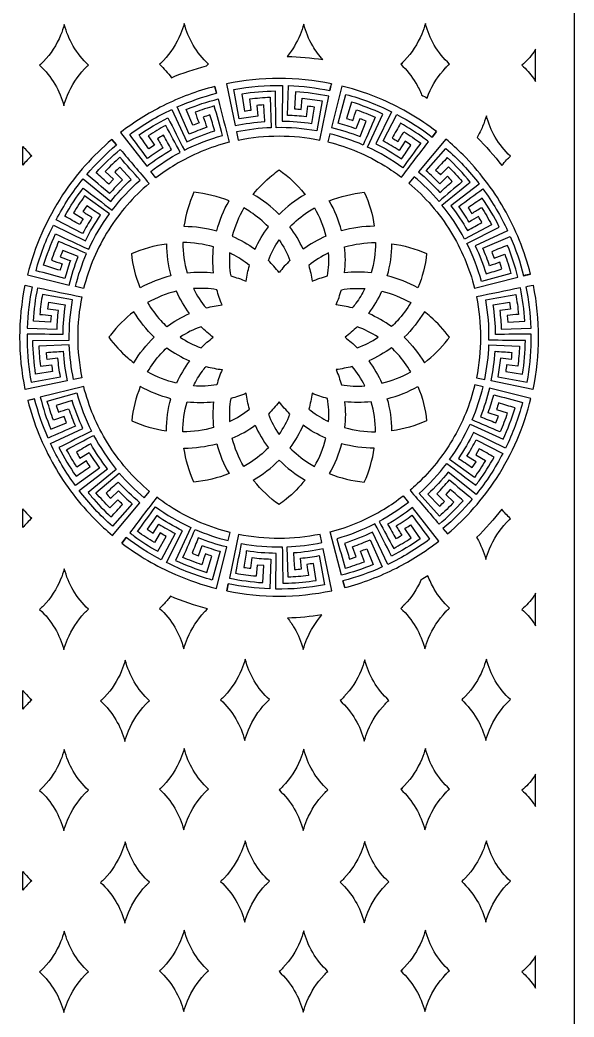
# Model space of a CAD drawing. Header units: millimetres. Extents: x -165 to 825, y -1000 to 1000.
# Drawn here: x 185 to 495, y -381 to 178 of the extents above; entities that cross this region are included whole.
import ezdxf

# ---------------------------------------------------------------- set-up
doc = ezdxf.new("R2010")
doc.units = ezdxf.units.MM
doc.layers.add('Default', color=70, linetype='Continuous')

msp = doc.modelspace()

# ---------------------------------------------------------------- linework, layer by layer
at = {"layer": 'Default'}
msp.add_line((495, 1000), (495, -1000), dxfattribs=at)
for points in [[(209.82, 175.15, -0.03084), (207.75, 169.2, -0.089691), (198.2, 154.41, -0.002455), (198.18, 154.4, -0.022749), (196.02, 152.33, -0.073961), (204.54, 141.74, -0.000219), (204.54, 141.74, -0.068795), (209.55, 129.63, -0.03084), (211.62, 135.57, -0.089691), (221.18, 150.37, -0.002455), (221.19, 150.38, -0.022749), (223.35, 152.45, -0.073961), (214.83, 163.03, -0.000219), (214.83, 163.04, -0.068795)], [(269.69, 145.35, -0.033014), (289.35, 152.03, -0.01124), (290.44, 153.03, -0.073961), (281.92, 163.61, -0.000219), (281.92, 163.61, -0.068795), (276.91, 175.73, -0.03084), (274.84, 169.78, -0.089691), (265.28, 154.99, -0.002455), (265.27, 154.98, -0.022749), (263.11, 152.91, -0.054437)], [(334.53, 157.33, -0.031855), (354.48, 155.48, -0.052106), (348.79, 163.22, -0.000219), (348.79, 163.22, -0.068795), (343.79, 175.33, -0.03084), (341.72, 169.39, -0.071279)], [(409.74, 135.74, -0.005569), (412.74, 133.93, -0.011686), (413.61, 136.15, -0.089691), (423.17, 150.94, -0.002455), (423.18, 150.96, -0.022749), (425.35, 153.03, -0.073961), (416.83, 163.61, -0.000219), (416.83, 163.61, -0.068795), (411.82, 175.73, -0.03084), (409.75, 169.78, -0.089691), (400.19, 154.99, -0.002455), (400.18, 154.98, -0.022749), (398.01, 152.91, -0.073961), (406.53, 142.32, -0.000219), (406.53, 142.32, -0.038292)], [(473.5, 143.22), (473.5, 161.34, -0.011738), (472.43, 159.72, -0.062432), (465.84, 152.35, -0.056451), (472.29, 145.04, -0.000196), (472.29, 145.04, -0.012211)], [(294.03, 140.45), (295.04, 136.63, -0.003305), (294.06, 140.46, 0.053242), (265.07, 129.63, 0.048715), (241.33, 114.72), (255.96, 95.79, -0.036198), (269.86, 105.12, -0.000776), (265.24, 113.18, 0.015163), (261.87, 111.19, -0.011746), (265.03, 106.05, 0.017024), (256.32, 100.15, 0.003261), (246.42, 113.58, -0.051383), (269.94, 127.59), (278.44, 109.53, -0.036124), (294.03, 115.63, -0.001753), (291.27, 124.5, 0.009322), (287.54, 123.29, -0.008204), (289.51, 117.59, 0.017618), (279.73, 113.72), (272.98, 128.97, -0.043916), (295.04, 136.62)], [(359.21, 142.03, 0.002483), (358.45, 138.17, -0.010213), (359.24, 142.03, 0.102239), (300.56, 141.97), (305.43, 118.54, -0.03619), (322.01, 120.85, -0.002051), (321.39, 130.11, 0.011958), (317.48, 129.8), (318.07, 123.8, 0.018493), (307.66, 122.31, 0.001093), (304.64, 138.72, -0.051861), (331.93, 141.02), (331.66, 121.06, -0.036169), (348.35, 119.72, -0.003758), (349.74, 128.91, 0.011645), (345.86, 129.45, -0.010409), (345.14, 123.46, 0.018672), (334.65, 124.26), (335.26, 140.93, -0.04389), (358.44, 138.14)], [(417.98, 115.3), (415.61, 112.13), (418.01, 115.28, 0.060334), (388.03, 132.9, 0.041669), (365.12, 140.69), (359.34, 117.47, -0.036065), (375.27, 112.35), (378.73, 120.97, 0.014071), (375.08, 122.39), (373, 116.72, 0.018387), (362.97, 119.9), (367.38, 135.99, -0.051758), (392.96, 126.22), (384.05, 108.36, -0.03604), (398.51, 99.91, -0.003427), (403.75, 107.58, 0.022046), (400.49, 109.75), (397.24, 104.67, 0.019775), (388.14, 109.94), (395.92, 124.7, -0.043836), (415.6, 112.13)], [(357.79, 134.95, 0.035163), (339.18, 137.46), (338.55, 127.91, -0.006684), (342.34, 127.6), (342.93, 133.9, -0.020364), (354.15, 132.37), (351.09, 115.55, 0.049962), (328.25, 117.38, -0.001925), (327.93, 137.75, 0.035145), (309.22, 136.18), (310.67, 126.72, -0.006451), (314.44, 127.23, -0.001889), (313.66, 133.52, -0.020351), (324.94, 134.45), (325.59, 117.37, 0.042761), (306.17, 114.96), (307.12, 110.4, -0.102263), (352.75, 110.43)], [(267.78, 122.91, 0.000532), (276.98, 104.75, -0.047242), (298.33, 113.09, 0.002257), (293.71, 129.54, 0.020087), (282.96, 126.01, 0.008152), (285.18, 120.08, 0.006288), (281.64, 118.71), (278.02, 127.57, -0.03517), (295.85, 133.46, 0.000672), (302.06, 109.23, 0.073095), (271.81, 96.57, 0.029081), (261.06, 89.2), (258.2, 92.89, -0.042422), (274.6, 103.56, 0.004458), (266.54, 118.63, 0.019255), (256.8, 112.85), (260.26, 107.55), (257.1, 105.44, -0.005045), (251.65, 113.31, -0.035038)], [(411.13, 111.4, 0.029395), (397.95, 119.87, 0.003693), (393.24, 111.54, -0.012668), (396.51, 109.61, -0.005351), (399.79, 115.03, -0.019949), (409.22, 108.78, -0.001601), (399.17, 94.97, 0.049386), (379.39, 106.53), (387.95, 125.01, 0.035128), (370.41, 131.72), (367.61, 122.56, -0.006371), (371.22, 121.39, -0.004443), (373.25, 127.39, -0.019969), (383.81, 123.33, -0.001974), (376.99, 107.67, 0.042683), (358.45, 113.92), (357.32, 109.38, -0.077332), (389.23, 95.93, -0.02491), (398.42, 89.6, -0.002788), (413.62, 109.53, 0.005658)], [(440.73, 111.91, -0.033324), (454.62, 96.22, -0.02065), (457.29, 99.32, -0.002455), (457.3, 99.33, -0.022749), (459.47, 101.4, -0.073961), (450.94, 111.98, -0.000219), (450.94, 111.99, -0.068795), (445.94, 124.1, -0.03084), (443.87, 118.15, -0.035314)], [(186.64, 106.91, 0.010749), (187.68, 105.65, 0.038104), (191.6, 101.69, 0.044601), (186.64, 96.4)], [(236.42, 110.76), (238.98, 107.73), (236.39, 110.73, 0.071733), (208.88, 79.74, 0.084867), (189.28, 35.01), (212.5, 29.23, -0.036055), (217.61, 45.17), (208.99, 48.63, 0.00604), (207.58, 44.97, -0.003062), (213.24, 42.9, 0.018513), (210.07, 32.87, 0.000501), (193.97, 37.27, -0.051401), (203.73, 62.85), (221.61, 53.95, -0.036456), (230.05, 68.4, -0.005333), (222.38, 73.65), (220.21, 70.38, -0.003068), (225.29, 67.13, 0.016967), (220.02, 58.03), (205.26, 65.81, -0.051318), (220.32, 88.67), (235.85, 76.12, -0.035991), (247.22, 88.4), (240.86, 95.18, 0.023026), (238.04, 92.46, -0.009251), (242.29, 88.19, 0.017643), (235.18, 80.44, 0.001344), (222.45, 91.23, -0.043323), (238.98, 107.72)], [(470.63, 35.41, 0.013634), (466.79, 34.42, -0.005783), (470.64, 35.38, 0.068444), (455.77, 72.13, 0.065191), (432.91, 102.13, 0.022359), (423.29, 111), (407.9, 92.68, -0.035818), (419.96, 81.09, -0.001942), (426.86, 87.31, 0.02544), (424.2, 90.19), (419.85, 86.01, 0.020005), (412.24, 93.27), (423.26, 105.79, -0.051853), (441.95, 85.79), (426.11, 73.64, -0.035833), (435.38, 59.71, -0.002608), (443.46, 64.3, 0.019991), (441.48, 67.68, -0.003566), (436.33, 64.54, 0.019381), (430.47, 73.27, 0.001609), (443.94, 83.12, -0.051939), (457.86, 59.54), (439.77, 51.11, -0.035928), (445.81, 35.51, -0.002101), (454.69, 38.24), (453.49, 41.97, -0.001979), (447.78, 40.02, 0.019689), (443.94, 49.81), (459.23, 56.51, -0.043825), (466.79, 34.41)], [(220.62, 27.21), (216.05, 28.35, -0.042239), (222.3, 46.88, 0.000765), (206.63, 53.7, 0.018721), (202.57, 43.14, 0.000845), (208.57, 41.12, 0.006956), (207.4, 37.5, -0.003008), (198.24, 40.3, -0.035121), (204.95, 57.84, 0.001228), (223.44, 49.28, -0.049299), (235, 69.07), (221.17, 79.11, 0.019243), (214.92, 69.68), (220.35, 66.4, 0.00959), (218.42, 63.13, -0.002117), (210.08, 67.84, -0.03512), (220.42, 83.51, 0.002143), (236.61, 71.18, -0.047305), (252.19, 87.98, 0.002538), (240.86, 100.78, 0.019515), (232.72, 92.92), (237.31, 88.55), (234.72, 85.77, -0.004304), (227.6, 92.17, -0.03518), (241.09, 105.23, 0.000438), (257.24, 86.12, 0.076739), (234.67, 60.19, 0.080108)], [(436.91, 86.9, 0.035144), (424.1, 100.62, 0.006765), (417.57, 93.63, -0.017054), (420.3, 90.99), (424.75, 95.49, -0.020454), (432.46, 87.2, -0.001595), (419.45, 76.12, 0.042384), (405.54, 89.88), (402.55, 86.32, -0.080024), (425.97, 59.22, -0.076828), (439.36, 27.51), (463.62, 33.62, 0.035108), (457.81, 51.47, 0.001303), (448.93, 47.89, -0.004637), (450.29, 44.34, -0.002182), (456.23, 46.54, -0.020459), (459.72, 35.77), (443.24, 31.23, 0.049686), (434.97, 52.59), (453.19, 61.72, 0.03538), (443.65, 77.89, 0.002624), (435.75, 72.47, -0.006949), (437.85, 69.3, 0.003283), (443.17, 72.74, -0.019224), (448.91, 62.98), (433.8, 54.98, 0.04638), (421.12, 74.06, -0.001258)], [(330, 68.83, 0.064755), (315.48, 79.99, -0.052967), (325.95, 90.63, 0), (325.95, 90.63), (325.95, 90.63, 0), (325.95, 90.63, -0.017906), (330.01, 93.73, -0.069096), (344.08, 80.54, 0), (344.08, 80.54), (344.08, 80.54, 0), (344.08, 80.54, -0.002501), (344.52, 80, 0.066253)], [(295.06, 59.62, -0.065964), (301.96, 76.41, 0.069726), (282.36, 81.17, 0.071684), (276.77, 62.15, -0.06573)], [(364.95, 59.62, 0.065367), (358.03, 76.41, -0.069615), (377.64, 81.17, -0.071702), (383.23, 62.14, 0.064793)], [(316.6, 49.28, -0.057364), (323.98, 61.86, 0.053248), (313.99, 70.14, 0), (313.99, 70.14), (313.99, 70.14, 0), (313.99, 70.14, 0.017624), (310.29, 72.42, 0.072773), (303.8, 56.57, -0.056891)], [(343.4, 49.28, 0.057376), (336.02, 61.86, -0.053148), (346.04, 70.16, 0), (346.04, 70.16), (346.04, 70.16, 0), (346.04, 70.16, -0.017422), (349.71, 72.42, -0.072779), (356.21, 56.57, 0.056164)], [(252.33, 27.61, -0.071287), (247.5, 46.86, -0.070635), (266.91, 52.38, 0.066795), (269.46, 34.44, 0.064365)], [(293.36, 36.1, -0.057925), (293.36, 50.6, 0.069454), (276.1, 53.01, 0.072648), (278.55, 36.1, -0.056237)], [(330.01, 36.24, 0.033355), (323.98, 43.01, -0.061087), (330, 54.5, -0.060819), (336.02, 43.01, 0.033246)], [(366.64, 36.1, 0.058301), (366.64, 50.6, -0.069457), (383.9, 53.01, -0.072926), (381.46, 36.1, 0.056759)], [(407.67, 27.61, 0.064207), (390.54, 34.44, 0.066846), (393.09, 52.38, -0.070735), (412.5, 46.86, -0.071233)], [(311.59, 31.4, -0.03413), (313.39, 40.2, 0.052649), (303.6, 46.57, 0), (303.6, 46.57), (303.6, 46.57, 0), (303.6, 46.57, 0.006507), (302.29, 47.21, 0.06071), (302.93, 34.31, -0.032578)], [(348.4, 31.4, -0.033654), (357.08, 34.32, 0.060253), (357.71, 47.21, 0.058569), (346.61, 40.2, -0.033133)], [(211.4, -24.38), (187.96, -29.2, -0.101132), (187.94, 29.12), (191.82, 28.32, 0.043842), (189.05, 5.14), (205.72, 4.54, -0.016296), (206.52, 15.03, 0.002818), (200.53, 15.75), (201.07, 19.63, 0.00192), (210.25, 18.24, 0.036544), (208.93, 1.55, -0.002036), (188.99, 1.8, 0.019935), (189, -1.96), (188.96, -1.97, 0.044059), (191.23, -25.2), (207.64, -22.21, -0.017517), (206.17, -11.8), (200.17, -12.38, -0.020217), (199.86, -8.48, 0.001767), (209.13, -7.86, 0.03645), (211.41, -24.44)], [(448.59, -24.44, 0.035617), (450.87, -7.86, 0.001786), (460.14, -8.48, -0.019449), (459.83, -12.38), (453.83, -11.8, -0.017133), (452.36, -22.21, -0.003445), (468.77, -25.2, 0.044136), (471.04, -1.97), (471, -1.96, 0.018132), (471.01, 1.8, -0.001793), (451.08, 1.55, 0.035646), (449.75, 18.24), (458.93, 19.63), (459.47, 15.75, 0.002945), (453.48, 15.03, -0.017171), (454.28, 4.54), (470.95, 5.14, 0.044097), (468.18, 28.32, -0.044343), (472.06, 29.12, -0.101129), (472.04, -29.2), (448.6, -24.38)], [(192.28, -1.92), (212.6, -1.62, -0.049316), (214.43, 20.98), (197.61, 24.03, 0.0216), (196.08, 12.82, 0.002653), (202.38, 12.22), (202.07, 8.44), (192.52, 9.06, -0.03503), (195.02, 27.67, 0.001009), (219.59, 22.64, 0.101493), (219.63, -22.69), (214.98, -23.65, -0.042504), (212.61, -4.29), (195.53, -4.92, 0.020063), (196.44, -16.2, -0.001641), (202.73, -15.43, 0.00614), (203.24, -19.19), (193.77, -20.63, -0.035251), (192.23, -1.92)], [(279.9, 13.23, -0.056902), (272.55, 25.78, 0.070898), (256.39, 19.38, 0.053022), (263.77, 9.33, 0), (263.77, 9.33), (263.77, 9.33, 0), (263.77, 9.33, 0.019966), (267.11, 5.95, -0.056104)], [(298.09, 18.14, -0.033447), (295.17, 26.62, 0.058247), (282.03, 27.25, 0.059387), (289.11, 16.4, -0.031976)], [(361.91, 18.14, 0.033446), (364.83, 26.62, -0.058291), (377.98, 27.25, -0.044625), (372.97, 19.04, 0), (372.97, 19.04), (372.97, 19.04, 0), (372.97, 19.04, -0.015431), (370.89, 16.4, 0.032044)], [(380.1, 13.23, 0.057235), (387.45, 25.78, -0.070759), (403.6, 19.39, -0.052706), (396.15, 9.27, 0), (396.15, 9.27), (396.15, 9.27, 0), (396.15, 9.27, -0.019298), (392.88, 5.95, 0.055754)], [(467.72, -1.92, -0.000747), (447.4, -1.62, 0.049673), (445.58, 20.98, -0.00097), (462.4, 24.03, -0.021852), (463.93, 12.82, -0.001945), (457.62, 12.22), (457.93, 8.44), (467.48, 9.06, 0.035224), (464.98, 27.67, -0.00121), (440.41, 22.64, -0.101493), (440.37, -22.69), (445.02, -23.64, 0.042778), (447.39, -4.29), (464.47, -4.92, -0.01792), (463.56, -16.2), (457.27, -15.43, -0.005773), (456.76, -19.19), (466.23, -20.63, 0.035156), (467.77, -1.92)], [(260.05, 0.01, -0.065199), (248.73, 14.31, 0.065237), (235.66, 1.22, 0), (235.66, 1.22), (235.66, 1.22, 0), (235.66, 1.22, 0.005338), (234.75, 0, 0.055677), (245.27, -11.49, 0), (245.27, -11.49), (245.27, -11.49, 0), (245.27, -11.49, 0.015732), (248.72, -14.31, -0.065921)], [(399.95, 0, -0.064961), (411.27, -14.31, 0.065318), (424.32, -1.24, 0), (424.32, -1.24), (424.32, -1.24, 0), (424.32, -1.24, 0.005487), (425.25, 0.01, 0.055609), (414.7, 11.51, 0), (414.7, 11.51), (414.7, 11.51, 0), (414.7, 11.51, 0.015573), (411.28, 14.31, -0.06614)], [(293.14, 0, -0.033946), (286.29, 5.92, 0.059149), (274.61, 0.01, 0.059076), (286.29, -5.91, -0.032998)], [(366.86, 0, -0.033104), (373.71, -5.91, 0.059534), (385.39, 0, 0.05833), (373.71, 5.92, -0.033834)], [(279.9, -13.23, 0.057442), (272.55, -25.78, -0.07087), (256.4, -19.39, -0.052613), (263.87, -9.24, 0), (263.87, -9.24), (263.87, -9.24, 0), (263.87, -9.24, -0.019113), (267.12, -5.94, 0.05606)], [(380.1, -13.23, -0.056942), (387.45, -25.78, 0.070548), (403.61, -19.38, 0.053028), (396.24, -9.33, 0), (396.24, -9.33), (396.24, -9.33, 0), (396.24, -9.33, 0.020013), (392.89, -5.94, -0.056427)], [(298.1, -18.13, 0.033147), (295.17, -26.62, -0.058261), (282.03, -27.25, -0.04448), (287.06, -18.99, 0), (287.06, -18.99), (287.06, -18.99, 0), (287.06, -18.99, -0.01508), (289.11, -16.39, 0.032621)], [(361.91, -18.14, -0.03314), (364.83, -26.62, 0.058266), (377.97, -27.25, 0.05912), (370.89, -16.39, -0.032915)], [(225.08, -89.3, 0.029896), (235.9, -100.62, 0.007958), (242.43, -93.63, -0.019238), (239.7, -90.99, -0.003747), (235.25, -95.49, -0.020844), (227.53, -87.2), (240.55, -76.13, 0.042873), (254.46, -89.88), (257.45, -86.32, -0.080022), (234.02, -59.22, -0.07683), (220.64, -27.51), (196.38, -33.62, 0.035065), (202.19, -51.47), (211.07, -47.89), (209.71, -44.34), (203.77, -46.54, -0.020151), (200.28, -35.77), (216.76, -31.23, 0.04965), (225.03, -52.59, -0.001889), (206.81, -61.72, 0.03515), (216.35, -77.89, 0.005085), (224.25, -72.47, -0.020715), (222.15, -69.31), (216.83, -72.74, -0.018754), (211.09, -62.98, -0.003368), (226.19, -54.98, 0.046348), (238.88, -74.06), (223.08, -86.9, 0.005222)], [(252.33, -27.61, 0.071286), (247.5, -46.86, 0.070621), (266.91, -52.38, -0.066831), (269.46, -34.44, -0.064367)], [(407.67, -27.61, -0.071723), (412.5, -46.86, -0.070612), (393.09, -52.38, 0.066834), (390.54, -34.44, 0.064374)], [(441.89, -80.39, 0.029468), (450.29, -67.17, 0.004588), (441.93, -62.51), (440.02, -65.79), (445.46, -69.04, -0.020644), (439.26, -78.51), (425.38, -68.54, 0.049724), (436.83, -48.69), (455.37, -57.14, 0.03499), (461.97, -39.57, 0.005044), (452.8, -36.82, -0.016325), (451.65, -40.44), (457.66, -42.43, -0.023228), (453.67, -53.02, -0.003195), (437.95, -46.29, 0.042952), (444.1, -27.72), (439.53, -26.61, -0.07429), (426.94, -57.5, -0.070138), (407.26, -82.09, -0.011918), (403.23, -85.71, -0.000538), (419.5, -104.74, 0.035212), (432.91, -91.59, 0.002981), (425.75, -85.23), (423.18, -88.03), (427.79, -92.37, -0.019819), (419.69, -100.28), (408.29, -87.55, 0.04752), (423.78, -70.66, -0.001537), (440.04, -82.9, 0.00571)], [(311.6, -31.4, -0.033982), (302.93, -34.31, 0.060637), (302.29, -47.21, 0.058573), (313.39, -40.2, -0.033193)], [(348.41, -31.4, -0.034137), (346.61, -40.2, 0.052646), (356.4, -46.57, 0), (356.4, -46.57), (356.4, -46.57, 0), (356.4, -46.57, 0.006498), (357.71, -47.21, 0.060186), (357.08, -34.3, -0.033181)], [(424.22, -110.21, 0.071787), (451.58, -79.04, 0.084834), (470.91, -34.23), (447.66, -28.58, -0.036449), (442.63, -44.55, -0.00524), (451.28, -47.96, 0.020249), (452.67, -44.29), (446.99, -42.25, 0.018102), (450.11, -32.21, 0.00115), (466.23, -36.52, -0.051203), (456.61, -62.15), (438.69, -53.35, -0.035577), (430.33, -67.85, -0.007287), (438.03, -73.05), (440.18, -69.77), (435.08, -66.55, 0.018309), (440.3, -57.42), (455.11, -65.11, -0.051274), (440.17, -88.06), (424.57, -75.59, -0.036468), (413.27, -87.94), (419.66, -94.68, 0.028068), (422.47, -91.95), (418.19, -87.7, 0.017833), (425.26, -79.91, -0.002609), (438.05, -90.63, -0.04362), (421.62, -107.22)], [(189.37, -35.41, -0.011023), (193.21, -34.42), (189.36, -35.38, 0.068445), (204.23, -72.13, 0.065191), (227.09, -102.14, 0.022357), (236.71, -111), (252.1, -92.68, -0.03608), (240.03, -81.09, -0.002056), (233.14, -87.31, 0.024997), (235.8, -90.19), (240.15, -86.01, 0.02015), (247.76, -93.27), (236.74, -105.79, -0.05149), (218.05, -85.79), (233.89, -73.64, -0.036037), (224.62, -59.71, -0.007566), (216.54, -64.3, 0.010438), (218.51, -67.68), (223.67, -64.54, 0.017439), (229.53, -73.27), (216.06, -83.12, -0.052238), (202.13, -59.54), (220.23, -51.11, -0.036179), (214.19, -35.51), (205.31, -38.24), (206.51, -41.97, -0.005387), (212.22, -40.02, 0.018551), (216.05, -49.81, 0.003772), (200.77, -56.51, -0.043788), (193.21, -34.41)], [(293.36, -36.1, 0.058315), (293.36, -50.6, -0.069438), (276.1, -53.01, -0.07314), (278.54, -36.1, 0.056237)], [(330.01, -36.24, -0.033346), (323.99, -43.01, 0.060292), (330.01, -54.5, 0.060647), (336.02, -43.01, -0.033146)], [(366.64, -36.1, -0.057923), (366.64, -50.6, 0.069462), (383.9, -53.01, 0.072747), (381.45, -36.1, -0.05624)], [(316.6, -49.28, 0.057187), (323.98, -61.86, -0.053151), (313.96, -70.16, 0), (313.96, -70.16), (313.96, -70.16, 0), (313.96, -70.16, -0.017424), (310.28, -72.42, -0.072899), (303.79, -56.57, 0.056235)], [(343.4, -49.28, -0.057181), (336.02, -61.86, 0.053252), (346.01, -70.14, 0), (346.01, -70.14), (346.01, -70.14, 0), (346.01, -70.14, 0.017634), (349.72, -72.42, 0.073265), (356.21, -56.57, -0.056709)], [(282.37, -81.16, -0.071715), (276.77, -62.14, 0.064657), (295.06, -59.62, 0.065555), (301.96, -76.41, -0.068961)], [(377.63, -81.17, 0.071703), (383.23, -62.15, -0.065782), (364.95, -59.62, -0.065645), (358.03, -76.41, 0.069711)], [(330.01, -68.83, 0.064645), (344.52, -79.99, -0.052817), (334.01, -90.67, 0), (334.01, -90.67), (334.01, -90.67, 0), (334.01, -90.67, -0.017542), (330, -93.73, -0.068954), (315.9, -80.51, 0), (315.9, -80.51), (315.9, -80.51, 0), (315.9, -80.51, -0.002366), (315.48, -79.99, 0.065823)], [(392.89, -122.56, 0.000762), (383.6, -104.46, -0.047287), (362.3, -112.91, 0.003058), (367.01, -129.34, 0.019321), (377.74, -125.75), (375.48, -119.83, 0.01505), (379.02, -118.44), (382.68, -127.28, -0.035173), (364.89, -133.26), (358.54, -109.07, 0.073113), (388.73, -96.24, 0.029066), (399.43, -88.82), (402.31, -92.49, -0.042547), (385.97, -103.25, 0.002575), (394.12, -118.27, 0.019681), (403.82, -112.44), (400.34, -107.16, 0.02162), (403.48, -105.03), (408.98, -112.87, -0.035499)], [(248.87, -111.4, 0.029132), (262.05, -119.87), (266.76, -111.54, -0.007654), (263.49, -109.61), (260.21, -115.03, -0.024751), (250.78, -108.78, -0.000793), (260.83, -94.97, 0.049419), (280.61, -106.52), (272.05, -125.01, 0.035066), (289.59, -131.72), (292.39, -122.57, -0.006616), (288.78, -121.39, 0.005056), (286.75, -127.4, -0.018155), (276.19, -123.33, 0.002435), (283.01, -107.67, 0.042689), (301.55, -113.92), (302.68, -109.38, -0.077333), (270.76, -95.93, -0.024909), (261.58, -89.6, -0.00047), (246.38, -109.53, 0.006351)], [(186.64, -96.15, 0.010749), (187.68, -97.41, 0.038104), (191.6, -101.37, 0.044601), (186.64, -106.65)], [(242.01, -115.3), (244.37, -112.17), (244.37, -112.16), (241.99, -115.28, 0.060334), (271.97, -132.9, 0.041669), (294.88, -140.69), (300.66, -117.47, -0.035804), (284.73, -112.35, -0.001564), (281.27, -120.97, 0.010599), (284.92, -122.39), (287, -116.72, 0.020319), (297.02, -119.9), (292.62, -135.99, -0.05213), (267.04, -126.23), (275.94, -108.36, -0.036691), (261.49, -99.91), (256.24, -107.58), (259.51, -109.75), (262.76, -104.67, 0.018401), (271.86, -109.94), (264.08, -124.7, -0.043716), (244.4, -112.13)], [(366.75, -140.25), (365.72, -136.42), (366.72, -140.26, 0.053197), (395.61, -129.29, 0.048803), (419.3, -114.23), (404.56, -95.38, -0.036222), (390.72, -104.78, -0.008531), (395.38, -112.82, 0.011367), (398.75, -110.81, -0.005959), (395.56, -105.69, 0.017877), (404.24, -99.74, 0.001771), (414.21, -113.12, -0.051167), (390.76, -127.26), (382.16, -109.25, -0.03565), (366.61, -115.44, -0.001595), (369.42, -124.28), (373.14, -123.05), (371.14, -117.36, 0.019638), (380.9, -113.43), (387.74, -128.65, -0.04372), (365.71, -136.42)], [(454.54, -96.33, -0.033591), (440.52, -112.13, -0.001458), (440.65, -112.36, -0.000219), (440.65, -112.37, -0.068795), (445.66, -124.48, -0.03084), (447.73, -118.53, -0.089691), (457.29, -103.74, -0.002455), (457.3, -103.73, -0.022749), (459.47, -101.66, -0.039347)], [(335.18, -137.68, 0.029127), (350.78, -136.18), (349.32, -126.72, -0.006542), (345.56, -127.23, -0.005194), (346.34, -133.52, -0.018701), (335.06, -134.44), (334.41, -117.37, 0.042708), (353.82, -114.96), (352.88, -110.4, -0.102263), (307.25, -110.43), (302.21, -134.95, 0.034946), (320.82, -137.46), (321.45, -127.91), (317.66, -127.6), (317.07, -133.9, -0.022603), (305.85, -132.37, -0.002513), (308.91, -115.56, 0.049976), (331.75, -117.38, -0.001736), (332.07, -137.75, 0.006189)], [(300.79, -142.04, 0.013206), (301.55, -138.18, -0.002569), (300.76, -142.03, 0.102239), (359.43, -141.97), (354.57, -118.54, -0.036069), (337.99, -120.85, -0.001814), (338.61, -130.11, 0.018917), (342.52, -129.8), (341.93, -123.8, 0.017378), (352.34, -122.31), (355.36, -138.72, -0.052705), (328.07, -141.02), (328.34, -121.06, -0.035974), (311.65, -119.72, -0.003201), (310.26, -128.9, 0.004002), (314.14, -129.44, -0.012335), (314.86, -123.46, 0.017562), (325.35, -124.26), (324.74, -140.93, -0.043791), (301.55, -138.14)], [(209.82, -129.63, -0.03084), (207.75, -135.57, -0.089691), (198.2, -150.37, -0.002455), (198.18, -150.38, -0.022749), (196.02, -152.45, -0.073961), (204.54, -163.03, -0.000219), (204.54, -163.04, -0.068795), (209.55, -175.15, -0.03084), (211.62, -169.2, -0.089691), (221.18, -154.41, -0.002455), (221.19, -154.4, -0.022749), (223.35, -152.33, -0.073961), (214.83, -141.74, -0.000219), (214.83, -141.74, -0.068795)], [(413.25, -133.61, -0.007283), (409.33, -135.98, -0.084237), (400.19, -149.79, -0.002455), (400.18, -149.8, -0.022749), (398.01, -151.87, -0.073961), (406.53, -162.45, -0.000219), (406.53, -162.46, -0.068795), (411.54, -174.57, -0.03084), (413.61, -168.62, -0.089691), (423.17, -153.83, -0.002455), (423.18, -153.82, -0.022749), (425.35, -151.75, -0.073961), (416.83, -141.16, -0.000219), (416.83, -141.16, -0.043701)], [(289.95, -152.19, -0.03494), (269.15, -145.12, -0.030626), (265.28, -149.79, -0.002455), (265.27, -149.8, -0.022749), (263.11, -151.87, -0.073961), (271.63, -162.45, -0.000219), (271.63, -162.46, -0.068795), (276.64, -174.57, -0.03084), (278.71, -168.62, -0.089691), (288.27, -153.83, -0.002455), (288.28, -153.82, -0.017708)], [(473.5, -161.56), (473.5, -143.44, -0.011738), (472.43, -145.05, -0.062432), (465.84, -152.42, -0.056451), (472.29, -159.74, -0.000196), (472.29, -159.74, -0.012211)], [(353.92, -155.57, -0.030699), (334.7, -157.32, -0.036377), (338.5, -162.85, -0.000219), (338.5, -162.85, -0.068795), (343.51, -174.97, -0.03084), (345.58, -169.02, -0.080477)], [(243.94, -180.87, -0.03084), (241.87, -186.82, -0.089691), (232.31, -201.61, -0.002455), (232.3, -201.63, -0.022749), (230.14, -203.7, -0.073961), (238.66, -214.28, -0.000219), (238.66, -214.28, -0.068795), (243.67, -226.4, -0.03084), (245.74, -220.45, -0.089691), (255.29, -205.66, -0.002455), (255.31, -205.65, -0.022749), (257.47, -203.58, -0.073961), (248.95, -192.99, -0.000219), (248.95, -192.99, -0.068795)], [(311.03, -180.29, -0.03084), (308.96, -186.24, -0.089691), (299.4, -201.03, -0.002455), (299.39, -201.05, -0.022749), (297.23, -203.12, -0.073961), (305.75, -213.7, -0.000219), (305.75, -213.71, -0.068795), (310.76, -225.82, -0.03084), (312.82, -219.87, -0.089691), (322.38, -205.08, -0.002455), (322.4, -205.07, -0.022749), (324.56, -203, -0.073961), (316.04, -192.41, -0.000219), (316.04, -192.41, -0.068795)], [(377.9, -180.69, -0.03084), (375.84, -186.64, -0.089691), (366.28, -201.43, -0.002455), (366.26, -201.45, -0.022749), (364.1, -203.51, -0.073961), (372.62, -214.1, -0.000219), (372.62, -214.1, -0.068795), (377.63, -226.22, -0.03084), (379.7, -220.27, -0.089691), (389.26, -205.48, -0.002455), (389.27, -205.46, -0.022749), (391.43, -203.39, -0.073961), (382.91, -192.81, -0.000219), (382.91, -192.81, -0.068795)], [(445.94, -180.29, -0.03084), (443.87, -186.24, -0.089691), (434.31, -201.03, -0.002455), (434.29, -201.05, -0.022749), (432.13, -203.12, -0.073961), (440.65, -213.7, -0.000219), (440.65, -213.71, -0.068795), (445.66, -225.82, -0.03084), (447.73, -219.87, -0.089691), (457.29, -205.08, -0.002455), (457.3, -205.07, -0.022749), (459.47, -203, -0.073961), (450.94, -192.41, -0.000219), (450.94, -192.41, -0.068795)], [(186.64, -197.87, 0.010749), (187.68, -199.13, 0.038104), (191.6, -203.09, 0.044601), (186.64, -208.37)], [(209.82, -230.96, -0.03084), (207.75, -236.91, -0.089691), (198.2, -251.7, -0.002455), (198.18, -251.72, -0.022749), (196.02, -253.79, -0.073961), (204.54, -264.37, -0.000219), (204.54, -264.37, -0.068795), (209.55, -276.49, -0.03084), (211.62, -270.54, -0.089691), (221.18, -255.75, -0.002455), (221.19, -255.74, -0.022749), (223.35, -253.67, -0.073961), (214.83, -243.08, -0.000219), (214.83, -243.08, -0.068795)], [(276.91, -230.39, -0.03084), (274.84, -236.33, -0.089691), (265.28, -251.13, -0.002455), (265.27, -251.14, -0.022749), (263.11, -253.21, -0.073961), (271.63, -263.79, -0.000219), (271.63, -263.8, -0.068795), (276.64, -275.91, -0.03084), (278.71, -269.96, -0.089691), (288.27, -255.17, -0.002455), (288.28, -255.16, -0.022749), (290.44, -253.09, -0.073961), (281.92, -242.5, -0.000219), (281.92, -242.5, -0.068795)], [(343.79, -230.78, -0.03084), (341.72, -236.73, -0.089691), (332.16, -251.52, -0.002455), (332.14, -251.54, -0.022749), (329.98, -253.6, -0.073961), (338.5, -264.19, -0.000219), (338.5, -264.19, -0.068795), (343.51, -276.31, -0.03084), (345.58, -270.36, -0.089691), (355.14, -255.57, -0.002455), (355.15, -255.55, -0.022749), (357.32, -253.48, -0.073961), (348.79, -242.9, -0.000219), (348.79, -242.9, -0.068795)], [(411.82, -230.39, -0.03084), (409.75, -236.33, -0.089691), (400.19, -251.13, -0.002455), (400.18, -251.14, -0.022749), (398.01, -253.21, -0.073961), (406.53, -263.79, -0.000219), (406.53, -263.8, -0.068795), (411.54, -275.91, -0.03084), (413.61, -269.96, -0.089691), (423.17, -255.17, -0.002455), (423.18, -255.16, -0.022749), (425.35, -253.09, -0.073961), (416.83, -242.5, -0.000219), (416.83, -242.5, -0.068795)], [(473.5, -262.9), (473.5, -244.77, -0.011738), (472.43, -246.39, -0.062432), (465.84, -253.76, -0.056451), (472.29, -261.08, -0.000196), (472.29, -261.08, -0.012211)], [(243.94, -282.59, -0.03084), (241.87, -288.54, -0.089691), (232.31, -303.33, -0.002455), (232.3, -303.35, -0.022749), (230.14, -305.42, -0.073961), (238.66, -316, -0.000219), (238.66, -316, -0.068795), (243.67, -328.12, -0.03084), (245.74, -322.17, -0.089691), (255.29, -307.38, -0.002455), (255.31, -307.37, -0.022749), (257.47, -305.3, -0.073961), (248.95, -294.71, -0.000219), (248.95, -294.71, -0.068795)], [(311.03, -282.01, -0.03084), (308.96, -287.96, -0.089691), (299.4, -302.75, -0.002455), (299.39, -302.77, -0.022749), (297.23, -304.84, -0.073961), (305.75, -315.42, -0.000219), (305.75, -315.42, -0.068795), (310.76, -327.54, -0.03084), (312.82, -321.59, -0.089691), (322.38, -306.8, -0.002455), (322.4, -306.79, -0.022749), (324.56, -304.72, -0.073961), (316.04, -294.13, -0.000219), (316.04, -294.13, -0.068795)], [(377.9, -282.41, -0.03084), (375.84, -288.36, -0.089691), (366.28, -303.15, -0.002455), (366.26, -303.16, -0.022749), (364.1, -305.23, -0.073961), (372.62, -315.82, -0.000219), (372.62, -315.82, -0.068795), (377.63, -327.94, -0.03084), (379.7, -321.99, -0.089691), (389.26, -307.2, -0.002455), (389.27, -307.18, -0.022749), (391.43, -305.11, -0.073961), (382.91, -294.53, -0.000219), (382.91, -294.53, -0.068795)], [(445.94, -282.01, -0.03084), (443.87, -287.96, -0.089691), (434.31, -302.75, -0.002455), (434.29, -302.77, -0.022749), (432.13, -304.84, -0.073961), (440.65, -315.42, -0.000219), (440.65, -315.42, -0.068795), (445.66, -327.54, -0.03084), (447.73, -321.59, -0.089691), (457.29, -306.8, -0.002455), (457.3, -306.79, -0.022749), (459.47, -304.72, -0.073961), (450.94, -294.13, -0.000219), (450.94, -294.13, -0.068795)], [(186.64, -299.2, 0.010749), (187.68, -300.47, 0.038104), (191.6, -304.43, 0.044601), (186.64, -309.71)], [(209.82, -332.68, -0.03084), (207.75, -338.63, -0.089691), (198.2, -353.42, -0.002455), (198.18, -353.44, -0.022749), (196.02, -355.51, -0.073961), (204.54, -366.09, -0.000219), (204.54, -366.09, -0.068795), (209.55, -378.21, -0.03084), (211.62, -372.26, -0.089691), (221.18, -357.47, -0.002455), (221.19, -357.46, -0.022749), (223.35, -355.39, -0.073961), (214.83, -344.8, -0.000219), (214.83, -344.8, -0.068795)], [(276.91, -332.1, -0.03084), (274.84, -338.05, -0.089691), (265.28, -352.84, -0.002455), (265.27, -352.86, -0.022749), (263.11, -354.93, -0.073961), (271.63, -365.51, -0.000219), (271.63, -365.51, -0.068795), (276.64, -377.63, -0.03084), (278.71, -371.68, -0.089691), (288.27, -356.89, -0.002455), (288.28, -356.88, -0.022749), (290.44, -354.81, -0.073961), (281.92, -344.22, -0.000219), (281.92, -344.22, -0.068795)], [(343.79, -332.5, -0.03084), (341.72, -338.45, -0.089691), (332.16, -353.24, -0.002455), (332.14, -353.25, -0.022749), (329.98, -355.32, -0.073961), (338.5, -365.91, -0.000219), (338.5, -365.91, -0.068795), (343.51, -378.03, -0.03084), (345.58, -372.08, -0.089691), (355.14, -357.29, -0.002455), (355.15, -357.27, -0.022749), (357.32, -355.2, -0.073961), (348.79, -344.62, -0.000219), (348.79, -344.62, -0.068795)], [(411.82, -332.1, -0.03084), (409.75, -338.05, -0.089691), (400.19, -352.84, -0.002455), (400.18, -352.86, -0.022749), (398.01, -354.93, -0.073961), (406.53, -365.51, -0.000219), (406.53, -365.51, -0.068795), (411.54, -377.63, -0.03084), (413.61, -371.68, -0.089691), (423.17, -356.89, -0.002455), (423.18, -356.88, -0.022749), (425.35, -354.81, -0.073961), (416.83, -344.22, -0.000219), (416.83, -344.22, -0.068795)], [(473.5, -364.62), (473.5, -346.49, -0.011738), (472.43, -348.11, -0.062432), (465.84, -355.48, -0.056451), (472.29, -362.8, -0.000196), (472.29, -362.8, -0.012211)]]:
    msp.add_lwpolyline(points, format="xyb", close=True, dxfattribs=at)

doc.saveas('drawing.dxf')
